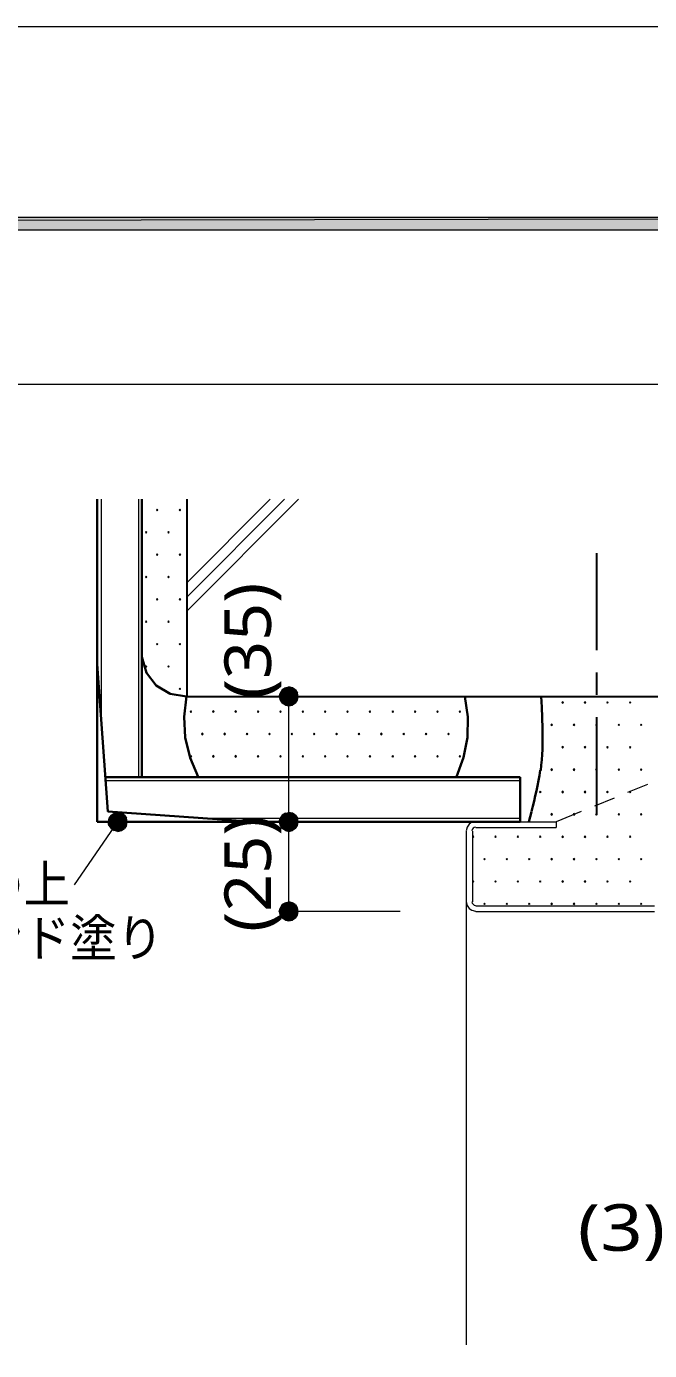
# Model space of a CAD drawing. Header units: millimetres. Extents: x 0 to 420, y 0 to 297.
# Drawn here: x 300.6 to 335.4, y 223.1 to 297 of the extents above; entities that cross this region are included whole.
import ezdxf
from ezdxf.enums import TextEntityAlignment as Align

# ---------------------------------------------------------------- set-up
doc = ezdxf.new("R2010")
doc.units = ezdxf.units.MM
doc.styles.add('kst32b', font='NotoSansJP-Variable.ttf')

msp = doc.modelspace()

# ---------------------------------------------------------------- hatches: boundary and pattern name
h = msp.add_hatch(color=7)
h.paths.add_polyline_path([(394.166, 285.623), (394.166, 286.321), (26.183, 285.623), (394.166, 285.623)])
h.paths.add_polyline_path([(394.166, 286.321), (26.183, 285.623), (26.183, 286.321), (394.166, 286.321)])
for points in [[(307.912, 270.023), (307.89, 270.002), (307.869, 269.981), (307.89, 269.96), (307.912, 269.938), (307.933, 269.96), (307.954, 269.981), (307.933, 270.002), (307.912, 270.023)], [(309.182, 270.023), (309.16, 270.002), (309.139, 269.981), (309.16, 269.96), (309.182, 269.938), (309.203, 269.96), (309.224, 269.981), (309.203, 270.002), (309.182, 270.023)], [(307.298, 268.774), (307.277, 268.753), (307.255, 268.732), (307.277, 268.711), (307.298, 268.69), (307.319, 268.711), (307.34, 268.732), (307.319, 268.753), (307.298, 268.774)], [(308.546, 268.774), (308.525, 268.753), (308.504, 268.732), (308.525, 268.711), (308.546, 268.69), (308.568, 268.711), (308.589, 268.732), (308.568, 268.753), (308.546, 268.774)], [(307.912, 267.525), (307.89, 267.504), (307.869, 267.483), (307.89, 267.462), (307.912, 267.441), (307.933, 267.462), (307.954, 267.483), (307.933, 267.504), (307.912, 267.525)], [(309.182, 267.525), (309.16, 267.504), (309.139, 267.483), (309.16, 267.462), (309.182, 267.441), (309.203, 267.462), (309.224, 267.483), (309.203, 267.504), (309.182, 267.525)], [(307.298, 266.277), (307.277, 266.255), (307.255, 266.234), (307.277, 266.213), (307.298, 266.192), (307.319, 266.213), (307.34, 266.234), (307.319, 266.255), (307.298, 266.277)], [(308.546, 266.277), (308.525, 266.255), (308.504, 266.234), (308.525, 266.213), (308.546, 266.192), (308.568, 266.213), (308.589, 266.234), (308.568, 266.255), (308.546, 266.277)], [(307.912, 265.028), (307.89, 265.007), (307.869, 264.985), (307.89, 264.964), (307.912, 264.943), (307.933, 264.964), (307.954, 264.985), (307.933, 265.007), (307.912, 265.028)], [(309.182, 265.028), (309.16, 265.007), (309.139, 264.985), (309.16, 264.964), (309.182, 264.943), (309.203, 264.964), (309.224, 264.985), (309.203, 265.007), (309.182, 265.028)], [(307.298, 263.779), (307.277, 263.758), (307.255, 263.737), (307.277, 263.715), (307.298, 263.694), (307.319, 263.715), (307.34, 263.737), (307.319, 263.758), (307.298, 263.779)], [(308.546, 263.779), (308.525, 263.758), (308.504, 263.737), (308.525, 263.715), (308.546, 263.694), (308.568, 263.715), (308.589, 263.737), (308.568, 263.758), (308.546, 263.779)], [(307.912, 262.53), (307.89, 262.509), (307.869, 262.488), (307.89, 262.467), (307.912, 262.446), (307.933, 262.467), (307.954, 262.488), (307.933, 262.509), (307.912, 262.53)], [(309.182, 262.53), (309.16, 262.509), (309.139, 262.488), (309.16, 262.467), (309.182, 262.446), (309.203, 262.467), (309.224, 262.488), (309.203, 262.509), (309.182, 262.53)], [(307.298, 261.281), (307.277, 261.26), (307.255, 261.239), (307.277, 261.218), (307.298, 261.197), (307.319, 261.218), (307.34, 261.239), (307.319, 261.26), (307.298, 261.281)], [(308.546, 261.281), (308.525, 261.26), (308.504, 261.239), (308.525, 261.218), (308.546, 261.197), (308.568, 261.218), (308.589, 261.239), (308.568, 261.26), (308.546, 261.281)], [(309.182, 260.032), (309.16, 260.011), (309.139, 259.99), (309.16, 259.969), (309.182, 259.948), (309.203, 259.969), (309.224, 259.99), (309.203, 260.011), (309.182, 260.032)], [(315.743, 259.355), (315.786, 259.567), (315.256, 259.567), (315.743, 259.355)], [(309.795, 258.762), (309.774, 258.741), (309.753, 258.72), (309.774, 258.699), (309.795, 258.678), (309.816, 258.699), (309.838, 258.72), (309.816, 258.741), (309.795, 258.762)], [(311.044, 258.762), (311.023, 258.741), (311.002, 258.72), (311.023, 258.699), (311.044, 258.678), (311.065, 258.699), (311.087, 258.72), (311.065, 258.741), (311.044, 258.762)], [(312.293, 258.762), (312.272, 258.741), (312.251, 258.72), (312.272, 258.699), (312.293, 258.678), (312.314, 258.699), (312.335, 258.72), (312.314, 258.741), (312.293, 258.762)], [(313.542, 258.762), (313.521, 258.741), (313.5, 258.72), (313.521, 258.699), (313.542, 258.678), (313.563, 258.699), (313.584, 258.72), (313.563, 258.741), (313.542, 258.762)], [(314.791, 258.762), (314.77, 258.741), (314.748, 258.72), (314.77, 258.699), (314.791, 258.678), (314.812, 258.699), (314.833, 258.72), (314.812, 258.741), (314.791, 258.762)], [(316.039, 258.762), (316.018, 258.741), (315.997, 258.72), (316.018, 258.699), (316.039, 258.678), (316.061, 258.699), (316.082, 258.72), (316.061, 258.741), (316.039, 258.762)], [(317.288, 258.762), (317.267, 258.741), (317.246, 258.72), (317.267, 258.699), (317.288, 258.678), (317.309, 258.699), (317.331, 258.72), (317.309, 258.741), (317.288, 258.762)], [(318.537, 258.762), (318.516, 258.741), (318.495, 258.72), (318.516, 258.699), (318.537, 258.678), (318.558, 258.699), (318.579, 258.72), (318.558, 258.741), (318.537, 258.762)], [(319.786, 258.762), (319.765, 258.741), (319.744, 258.72), (319.765, 258.699), (319.786, 258.678), (319.807, 258.699), (319.828, 258.72), (319.807, 258.741), (319.786, 258.762)], [(321.056, 258.762), (321.035, 258.741), (321.014, 258.72), (321.035, 258.699), (321.056, 258.678), (321.077, 258.699), (321.098, 258.72), (321.077, 258.741), (321.056, 258.762)], [(322.305, 258.762), (322.284, 258.741), (322.262, 258.72), (322.284, 258.699), (322.305, 258.678), (322.326, 258.699), (322.347, 258.72), (322.326, 258.741), (322.305, 258.762)], [(323.554, 258.762), (323.532, 258.741), (323.511, 258.72), (323.532, 258.699), (323.554, 258.678), (323.575, 258.699), (323.596, 258.72), (323.575, 258.741), (323.554, 258.762)], [(324.803, 258.762), (324.781, 258.741), (324.76, 258.72), (324.781, 258.699), (324.803, 258.678), (324.824, 258.699), (324.845, 258.72), (324.824, 258.741), (324.803, 258.762)], [(330.539, 259.271), (330.518, 259.249), (330.496, 259.228), (330.518, 259.207), (330.539, 259.186), (330.56, 259.207), (330.581, 259.228), (330.56, 259.249), (330.539, 259.271)], [(331.787, 259.271), (331.766, 259.249), (331.745, 259.228), (331.766, 259.207), (331.787, 259.186), (331.809, 259.207), (331.83, 259.228), (331.809, 259.249), (331.787, 259.271)], [(333.036, 259.271), (333.015, 259.249), (332.994, 259.228), (333.015, 259.207), (333.036, 259.186), (333.057, 259.207), (333.079, 259.228), (333.057, 259.249), (333.036, 259.271)], [(334.306, 259.271), (334.285, 259.249), (334.264, 259.228), (334.285, 259.207), (334.306, 259.186), (334.328, 259.207), (334.349, 259.228), (334.328, 259.249), (334.306, 259.271)], [(329.925, 258.022), (329.904, 258), (329.882, 257.979), (329.904, 257.958), (329.925, 257.937), (329.946, 257.958), (329.967, 257.979), (329.946, 258), (329.925, 258.022)], [(331.174, 258.022), (331.153, 258), (331.131, 257.979), (331.153, 257.958), (331.174, 257.937), (331.195, 257.958), (331.216, 257.979), (331.195, 258), (331.174, 258.022)], [(332.422, 258.022), (332.401, 258), (332.38, 257.979), (332.401, 257.958), (332.422, 257.937), (332.444, 257.958), (332.465, 257.979), (332.444, 258), (332.422, 258.022)], [(333.671, 258.022), (333.65, 258), (333.629, 257.979), (333.65, 257.958), (333.671, 257.937), (333.693, 257.958), (333.714, 257.979), (333.693, 258), (333.671, 258.022)], [(334.92, 258.022), (334.899, 258), (334.878, 257.979), (334.899, 257.958), (334.92, 257.937), (334.941, 257.958), (334.962, 257.979), (334.941, 258), (334.92, 258.022)], [(310.43, 257.514), (310.409, 257.492), (310.388, 257.471), (310.409, 257.45), (310.43, 257.429), (310.452, 257.45), (310.473, 257.471), (310.452, 257.492), (310.43, 257.514)], [(311.679, 257.514), (311.658, 257.492), (311.637, 257.471), (311.658, 257.45), (311.679, 257.429), (311.7, 257.45), (311.721, 257.471), (311.7, 257.492), (311.679, 257.514)], [(312.928, 257.514), (312.907, 257.492), (312.886, 257.471), (312.907, 257.45), (312.928, 257.429), (312.949, 257.45), (312.97, 257.471), (312.949, 257.492), (312.928, 257.514)], [(314.177, 257.514), (314.156, 257.492), (314.135, 257.471), (314.156, 257.45), (314.177, 257.429), (314.198, 257.45), (314.219, 257.471), (314.198, 257.492), (314.177, 257.514)], [(315.426, 257.514), (315.404, 257.492), (315.383, 257.471), (315.404, 257.45), (315.426, 257.429), (315.447, 257.45), (315.468, 257.471), (315.447, 257.492), (315.426, 257.514)], [(316.675, 257.514), (316.653, 257.492), (316.632, 257.471), (316.653, 257.45), (316.675, 257.429), (316.696, 257.45), (316.717, 257.471), (316.696, 257.492), (316.675, 257.514)], [(317.923, 257.514), (317.902, 257.492), (317.881, 257.471), (317.902, 257.45), (317.923, 257.429), (317.945, 257.45), (317.966, 257.471), (317.945, 257.492), (317.923, 257.514)], [(319.172, 257.514), (319.151, 257.492), (319.13, 257.471), (319.151, 257.45), (319.172, 257.429), (319.193, 257.45), (319.214, 257.471), (319.193, 257.492), (319.172, 257.514)], [(320.421, 257.514), (320.4, 257.492), (320.379, 257.471), (320.4, 257.45), (320.421, 257.429), (320.442, 257.45), (320.463, 257.471), (320.442, 257.492), (320.421, 257.514)], [(321.67, 257.514), (321.649, 257.492), (321.628, 257.471), (321.649, 257.45), (321.67, 257.429), (321.691, 257.45), (321.712, 257.471), (321.691, 257.492), (321.67, 257.514)], [(322.919, 257.514), (322.898, 257.492), (322.876, 257.471), (322.898, 257.45), (322.919, 257.429), (322.94, 257.45), (322.961, 257.471), (322.94, 257.492), (322.919, 257.514)], [(324.168, 257.514), (324.146, 257.492), (324.125, 257.471), (324.146, 257.45), (324.168, 257.429), (324.189, 257.45), (324.21, 257.471), (324.189, 257.492), (324.168, 257.514)], [(330.539, 256.773), (330.518, 256.752), (330.496, 256.73), (330.518, 256.709), (330.539, 256.688), (330.56, 256.709), (330.581, 256.73), (330.56, 256.752), (330.539, 256.773)], [(331.787, 256.773), (331.766, 256.752), (331.745, 256.73), (331.766, 256.709), (331.787, 256.688), (331.809, 256.709), (331.83, 256.73), (331.809, 256.752), (331.787, 256.773)], [(333.036, 256.773), (333.015, 256.752), (332.994, 256.73), (333.015, 256.709), (333.036, 256.688), (333.057, 256.709), (333.079, 256.73), (333.057, 256.752), (333.036, 256.773)], [(334.306, 256.773), (334.285, 256.752), (334.264, 256.73), (334.285, 256.709), (334.306, 256.688), (334.328, 256.709), (334.349, 256.73), (334.328, 256.752), (334.306, 256.773)], [(309.795, 256.265), (309.774, 256.244), (309.753, 256.222), (309.774, 256.201), (309.795, 256.18), (309.816, 256.201), (309.838, 256.222), (309.816, 256.244), (309.795, 256.265)], [(311.044, 256.265), (311.023, 256.244), (311.002, 256.222), (311.023, 256.201), (311.044, 256.18), (311.065, 256.201), (311.087, 256.222), (311.065, 256.244), (311.044, 256.265)], [(312.293, 256.265), (312.272, 256.244), (312.251, 256.222), (312.272, 256.201), (312.293, 256.18), (312.314, 256.201), (312.335, 256.222), (312.314, 256.244), (312.293, 256.265)], [(313.542, 256.265), (313.521, 256.244), (313.5, 256.222), (313.521, 256.201), (313.542, 256.18), (313.563, 256.201), (313.584, 256.222), (313.563, 256.244), (313.542, 256.265)], [(314.791, 256.265), (314.77, 256.244), (314.748, 256.222), (314.77, 256.201), (314.791, 256.18), (314.812, 256.201), (314.833, 256.222), (314.812, 256.244), (314.791, 256.265)], [(316.039, 256.265), (316.018, 256.244), (315.997, 256.222), (316.018, 256.201), (316.039, 256.18), (316.061, 256.201), (316.082, 256.222), (316.061, 256.244), (316.039, 256.265)], [(317.288, 256.265), (317.267, 256.244), (317.246, 256.222), (317.267, 256.201), (317.288, 256.18), (317.309, 256.201), (317.331, 256.222), (317.309, 256.244), (317.288, 256.265)], [(318.537, 256.265), (318.516, 256.244), (318.495, 256.222), (318.516, 256.201), (318.537, 256.18), (318.558, 256.201), (318.579, 256.222), (318.558, 256.244), (318.537, 256.265)], [(319.786, 256.265), (319.765, 256.244), (319.744, 256.222), (319.765, 256.201), (319.786, 256.18), (319.807, 256.201), (319.828, 256.222), (319.807, 256.244), (319.786, 256.265)], [(321.056, 256.265), (321.035, 256.244), (321.014, 256.222), (321.035, 256.201), (321.056, 256.18), (321.077, 256.201), (321.098, 256.222), (321.077, 256.244), (321.056, 256.265)], [(322.305, 256.265), (322.284, 256.244), (322.262, 256.222), (322.284, 256.201), (322.305, 256.18), (322.326, 256.201), (322.347, 256.222), (322.326, 256.244), (322.305, 256.265)], [(323.554, 256.265), (323.532, 256.244), (323.511, 256.222), (323.532, 256.201), (323.554, 256.18), (323.575, 256.201), (323.596, 256.222), (323.575, 256.244), (323.554, 256.265)], [(324.803, 256.265), (324.781, 256.244), (324.76, 256.222), (324.781, 256.201), (324.803, 256.18), (324.824, 256.201), (324.845, 256.222), (324.824, 256.244), (324.803, 256.265)], [(329.925, 255.524), (329.904, 255.503), (329.882, 255.482), (329.904, 255.46), (329.925, 255.439), (329.946, 255.46), (329.967, 255.482), (329.946, 255.503), (329.925, 255.524)], [(331.174, 255.524), (331.153, 255.503), (331.131, 255.482), (331.153, 255.46), (331.174, 255.439), (331.195, 255.46), (331.216, 255.482), (331.195, 255.503), (331.174, 255.524)], [(332.422, 255.524), (332.401, 255.503), (332.38, 255.482), (332.401, 255.46), (332.422, 255.439), (332.444, 255.46), (332.465, 255.482), (332.444, 255.503), (332.422, 255.524)], [(333.671, 255.524), (333.65, 255.503), (333.629, 255.482), (333.65, 255.46), (333.671, 255.439), (333.693, 255.46), (333.714, 255.482), (333.693, 255.503), (333.671, 255.524)], [(334.92, 255.524), (334.899, 255.503), (334.878, 255.482), (334.899, 255.46), (334.92, 255.439), (334.941, 255.46), (334.962, 255.482), (334.941, 255.503), (334.92, 255.524)], [(329.29, 254.275), (329.269, 254.254), (329.248, 254.233), (329.269, 254.212), (329.29, 254.19), (329.311, 254.212), (329.332, 254.233), (329.311, 254.254), (329.29, 254.275)], [(330.539, 254.275), (330.518, 254.254), (330.496, 254.233), (330.518, 254.212), (330.539, 254.19), (330.56, 254.212), (330.581, 254.233), (330.56, 254.254), (330.539, 254.275)], [(331.787, 254.275), (331.766, 254.254), (331.745, 254.233), (331.766, 254.212), (331.787, 254.19), (331.809, 254.212), (331.83, 254.233), (331.809, 254.254), (331.787, 254.275)], [(333.036, 254.275), (333.015, 254.254), (332.994, 254.233), (333.015, 254.212), (333.036, 254.19), (333.057, 254.212), (333.079, 254.233), (333.057, 254.254), (333.036, 254.275)], [(334.306, 254.275), (334.285, 254.254), (334.264, 254.233), (334.285, 254.212), (334.306, 254.19), (334.328, 254.212), (334.349, 254.233), (334.328, 254.254), (334.306, 254.275)], [(305.922, 253.047), (305.71, 253.09), (305.71, 252.561), (305.922, 253.047)], [(329.925, 253.026), (329.904, 253.005), (329.882, 252.984), (329.904, 252.963), (329.925, 252.942), (329.946, 252.963), (329.967, 252.984), (329.946, 253.005), (329.925, 253.026)], [(331.174, 253.026), (331.153, 253.005), (331.131, 252.984), (331.153, 252.963), (331.174, 252.942), (331.195, 252.963), (331.216, 252.984), (331.195, 253.005), (331.174, 253.026)], [(332.422, 253.026), (332.401, 253.005), (332.38, 252.984), (332.401, 252.963), (332.422, 252.942), (332.444, 252.963), (332.465, 252.984), (332.444, 253.005), (332.422, 253.026)], [(333.671, 253.026), (333.65, 253.005), (333.629, 252.984), (333.65, 252.963), (333.671, 252.942), (333.693, 252.963), (333.714, 252.984), (333.693, 253.005), (333.671, 253.026)], [(334.92, 253.026), (334.899, 253.005), (334.878, 252.984), (334.899, 252.963), (334.92, 252.942), (334.941, 252.963), (334.962, 252.984), (334.941, 253.005), (334.92, 253.026)], [(315.743, 252.37), (315.786, 252.561), (315.256, 252.561), (315.743, 252.37)], [(325.543, 251.778), (325.522, 251.756), (325.501, 251.735), (325.522, 251.714), (325.543, 251.693), (325.564, 251.714), (325.586, 251.735), (325.564, 251.756), (325.543, 251.778)], [(326.792, 251.778), (326.771, 251.756), (326.75, 251.735), (326.771, 251.714), (326.792, 251.693), (326.813, 251.714), (326.834, 251.735), (326.813, 251.756), (326.792, 251.778)], [(328.041, 251.778), (328.02, 251.756), (327.999, 251.735), (328.02, 251.714), (328.041, 251.693), (328.062, 251.714), (328.083, 251.735), (328.062, 251.756), (328.041, 251.778)], [(329.29, 251.778), (329.269, 251.756), (329.248, 251.735), (329.269, 251.714), (329.29, 251.693), (329.311, 251.714), (329.332, 251.735), (329.311, 251.756), (329.29, 251.778)], [(330.539, 251.778), (330.518, 251.756), (330.496, 251.735), (330.518, 251.714), (330.539, 251.693), (330.56, 251.714), (330.581, 251.735), (330.56, 251.756), (330.539, 251.778)], [(331.787, 251.778), (331.766, 251.756), (331.745, 251.735), (331.766, 251.714), (331.787, 251.693), (331.809, 251.714), (331.83, 251.735), (331.809, 251.756), (331.787, 251.778)], [(333.036, 251.778), (333.015, 251.756), (332.994, 251.735), (333.015, 251.714), (333.036, 251.693), (333.057, 251.714), (333.079, 251.735), (333.057, 251.756), (333.036, 251.778)], [(334.306, 251.778), (334.285, 251.756), (334.264, 251.735), (334.285, 251.714), (334.306, 251.693), (334.328, 251.714), (334.349, 251.735), (334.328, 251.756), (334.306, 251.778)], [(326.178, 250.529), (326.157, 250.507), (326.136, 250.486), (326.157, 250.465), (326.178, 250.444), (326.2, 250.465), (326.221, 250.486), (326.2, 250.507), (326.178, 250.529)], [(327.427, 250.529), (327.406, 250.507), (327.385, 250.486), (327.406, 250.465), (327.427, 250.444), (327.448, 250.465), (327.47, 250.486), (327.448, 250.507), (327.427, 250.529)], [(328.676, 250.529), (328.655, 250.507), (328.634, 250.486), (328.655, 250.465), (328.676, 250.444), (328.697, 250.465), (328.718, 250.486), (328.697, 250.507), (328.676, 250.529)], [(329.925, 250.529), (329.904, 250.507), (329.882, 250.486), (329.904, 250.465), (329.925, 250.444), (329.946, 250.465), (329.967, 250.486), (329.946, 250.507), (329.925, 250.529)], [(331.174, 250.529), (331.153, 250.507), (331.131, 250.486), (331.153, 250.465), (331.174, 250.444), (331.195, 250.465), (331.216, 250.486), (331.195, 250.507), (331.174, 250.529)], [(332.422, 250.529), (332.401, 250.507), (332.38, 250.486), (332.401, 250.465), (332.422, 250.444), (332.444, 250.465), (332.465, 250.486), (332.444, 250.507), (332.422, 250.529)], [(333.671, 250.529), (333.65, 250.507), (333.629, 250.486), (333.65, 250.465), (333.671, 250.444), (333.693, 250.465), (333.714, 250.486), (333.693, 250.507), (333.671, 250.529)], [(334.92, 250.529), (334.899, 250.507), (334.878, 250.486), (334.899, 250.465), (334.92, 250.444), (334.941, 250.465), (334.962, 250.486), (334.941, 250.507), (334.92, 250.529)], [(325.543, 249.28), (325.522, 249.259), (325.501, 249.237), (325.522, 249.216), (325.543, 249.195), (325.564, 249.216), (325.586, 249.237), (325.564, 249.259), (325.543, 249.28)], [(326.792, 249.28), (326.771, 249.259), (326.75, 249.237), (326.771, 249.216), (326.792, 249.195), (326.813, 249.216), (326.834, 249.237), (326.813, 249.259), (326.792, 249.28)], [(328.041, 249.28), (328.02, 249.259), (327.999, 249.237), (328.02, 249.216), (328.041, 249.195), (328.062, 249.216), (328.083, 249.237), (328.062, 249.259), (328.041, 249.28)], [(329.29, 249.28), (329.269, 249.259), (329.248, 249.237), (329.269, 249.216), (329.29, 249.195), (329.311, 249.216), (329.332, 249.237), (329.311, 249.259), (329.29, 249.28)], [(330.539, 249.28), (330.518, 249.259), (330.496, 249.237), (330.518, 249.216), (330.539, 249.195), (330.56, 249.216), (330.581, 249.237), (330.56, 249.259), (330.539, 249.28)], [(331.787, 249.28), (331.766, 249.259), (331.745, 249.237), (331.766, 249.216), (331.787, 249.195), (331.809, 249.216), (331.83, 249.237), (331.809, 249.259), (331.787, 249.28)], [(333.036, 249.28), (333.015, 249.259), (332.994, 249.237), (333.015, 249.216), (333.036, 249.195), (333.057, 249.216), (333.079, 249.237), (333.057, 249.259), (333.036, 249.28)], [(334.306, 249.28), (334.285, 249.259), (334.264, 249.237), (334.285, 249.216), (334.306, 249.195), (334.328, 249.216), (334.349, 249.237), (334.328, 249.259), (334.306, 249.28)], [(326.178, 248.031), (326.157, 248.01), (326.136, 247.989), (326.157, 247.967), (326.178, 247.946), (326.2, 247.967), (326.221, 247.989), (326.2, 248.01), (326.178, 248.031)], [(327.427, 248.031), (327.406, 248.01), (327.385, 247.989), (327.406, 247.967), (327.427, 247.946), (327.448, 247.967), (327.47, 247.989), (327.448, 248.01), (327.427, 248.031)], [(328.676, 248.031), (328.655, 248.01), (328.634, 247.989), (328.655, 247.967), (328.676, 247.946), (328.697, 247.967), (328.718, 247.989), (328.697, 248.01), (328.676, 248.031)], [(329.925, 248.031), (329.904, 248.01), (329.882, 247.989), (329.904, 247.967), (329.925, 247.946), (329.946, 247.967), (329.967, 247.989), (329.946, 248.01), (329.925, 248.031)], [(331.174, 248.031), (331.153, 248.01), (331.131, 247.989), (331.153, 247.967), (331.174, 247.946), (331.195, 247.967), (331.216, 247.989), (331.195, 248.01), (331.174, 248.031)], [(332.422, 248.031), (332.401, 248.01), (332.38, 247.989), (332.401, 247.967), (332.422, 247.946), (332.444, 247.967), (332.465, 247.989), (332.444, 248.01), (332.422, 248.031)], [(333.671, 248.031), (333.65, 248.01), (333.629, 247.989), (333.65, 247.967), (333.671, 247.946), (333.693, 247.967), (333.714, 247.989), (333.693, 248.01), (333.671, 248.031)], [(334.92, 248.031), (334.899, 248.01), (334.878, 247.989), (334.899, 247.967), (334.92, 247.946), (334.941, 247.967), (334.962, 247.989), (334.941, 248.01), (334.92, 248.031)], [(315.743, 247.354), (315.786, 247.565), (315.256, 247.565), (315.743, 247.354)]]:
    msp.add_hatch(color=7).paths.add_polyline_path(points)
h = msp.add_hatch(color=7)
h.paths.add_polyline_path([(314.896, 259.927), (314.77, 259.757), (315.256, 259.567), (314.896, 259.927)])
h.paths.add_polyline_path([(314.77, 259.757), (315.256, 259.567), (314.727, 259.567), (314.77, 259.757)])
h.paths.add_polyline_path([(315.256, 259.567), (314.727, 259.567), (314.77, 259.355), (315.256, 259.567)])
h = msp.add_hatch(color=7)
h.paths.add_polyline_path([(314.77, 259.355), (314.896, 259.186), (315.256, 259.567), (314.77, 259.355)])
h.paths.add_polyline_path([(314.896, 259.186), (315.256, 259.567), (315.066, 259.08), (314.896, 259.186)])
h.paths.add_polyline_path([(315.256, 259.567), (315.066, 259.08), (315.256, 259.038), (315.256, 259.567)])
h = msp.add_hatch(color=7)
h.paths.add_polyline_path([(315.468, 260.054), (315.256, 260.096), (315.256, 259.567), (315.468, 260.054)])
h.paths.add_polyline_path([(315.256, 260.096), (315.256, 259.567), (315.066, 260.054), (315.256, 260.096)])
h.paths.add_polyline_path([(315.256, 259.567), (315.066, 260.054), (314.896, 259.927), (315.256, 259.567)])
h = msp.add_hatch(color=7)
h.paths.add_polyline_path([(315.786, 259.567), (315.743, 259.757), (315.256, 259.567), (315.786, 259.567)])
h.paths.add_polyline_path([(315.743, 259.757), (315.256, 259.567), (315.637, 259.927), (315.743, 259.757)])
h.paths.add_polyline_path([(315.256, 259.567), (315.637, 259.927), (315.468, 260.054), (315.256, 259.567)])
h = msp.add_hatch(color=7)
h.paths.add_polyline_path([(315.256, 259.038), (315.468, 259.08), (315.256, 259.567), (315.256, 259.038)])
h.paths.add_polyline_path([(315.468, 259.08), (315.256, 259.567), (315.637, 259.186), (315.468, 259.08)])
h.paths.add_polyline_path([(315.256, 259.567), (315.637, 259.186), (315.743, 259.355), (315.256, 259.567)])
h = msp.add_hatch(color=7)
h.paths.add_polyline_path([(305.71, 253.09), (305.52, 253.047), (305.71, 252.561), (305.71, 253.09)])
h.paths.add_polyline_path([(305.52, 253.047), (305.71, 252.561), (305.35, 252.942), (305.52, 253.047)])
h.paths.add_polyline_path([(305.71, 252.561), (305.35, 252.942), (305.223, 252.772), (305.71, 252.561)])
h = msp.add_hatch(color=7)
h.paths.add_polyline_path([(306.239, 252.561), (306.197, 252.772), (305.71, 252.561), (306.239, 252.561)])
h.paths.add_polyline_path([(306.197, 252.772), (305.71, 252.561), (306.091, 252.942), (306.197, 252.772)])
h.paths.add_polyline_path([(305.71, 252.561), (306.091, 252.942), (305.922, 253.047), (305.71, 252.561)])
h = msp.add_hatch(color=7)
h.paths.add_polyline_path([(314.896, 252.942), (314.77, 252.772), (315.256, 252.561), (314.896, 252.942)])
h.paths.add_polyline_path([(314.77, 252.772), (315.256, 252.561), (314.727, 252.561), (314.77, 252.772)])
h.paths.add_polyline_path([(315.256, 252.561), (314.727, 252.561), (314.77, 252.37), (315.256, 252.561)])
h = msp.add_hatch(color=7)
h.paths.add_polyline_path([(315.468, 253.047), (315.256, 253.09), (315.256, 252.561), (315.468, 253.047)])
h.paths.add_polyline_path([(315.256, 253.09), (315.256, 252.561), (315.066, 253.047), (315.256, 253.09)])
h.paths.add_polyline_path([(315.256, 252.561), (315.066, 253.047), (314.896, 252.942), (315.256, 252.561)])
h = msp.add_hatch(color=7)
h.paths.add_polyline_path([(315.786, 252.561), (315.743, 252.772), (315.256, 252.561), (315.786, 252.561)])
h.paths.add_polyline_path([(315.743, 252.772), (315.256, 252.561), (315.637, 252.942), (315.743, 252.772)])
h.paths.add_polyline_path([(315.256, 252.561), (315.637, 252.942), (315.468, 253.047), (315.256, 252.561)])
h = msp.add_hatch(color=7)
h.paths.add_polyline_path([(305.223, 252.772), (305.181, 252.561), (305.71, 252.561), (305.223, 252.772)])
h.paths.add_polyline_path([(305.181, 252.561), (305.71, 252.561), (305.223, 252.37), (305.181, 252.561)])
h.paths.add_polyline_path([(305.71, 252.561), (305.223, 252.37), (305.35, 252.201), (305.71, 252.561)])
h = msp.add_hatch(color=7)
h.paths.add_polyline_path([(305.35, 252.201), (305.52, 252.074), (305.71, 252.561), (305.35, 252.201)])
h.paths.add_polyline_path([(305.52, 252.074), (305.71, 252.561), (305.71, 252.031), (305.52, 252.074)])
h.paths.add_polyline_path([(305.71, 252.561), (305.71, 252.031), (305.922, 252.074), (305.71, 252.561)])
h = msp.add_hatch(color=7)
h.paths.add_polyline_path([(305.922, 252.074), (306.091, 252.201), (305.71, 252.561), (305.922, 252.074)])
h.paths.add_polyline_path([(306.091, 252.201), (305.71, 252.561), (306.197, 252.37), (306.091, 252.201)])
h.paths.add_polyline_path([(305.71, 252.561), (306.197, 252.37), (306.239, 252.561), (305.71, 252.561)])
h = msp.add_hatch(color=7)
h.paths.add_polyline_path([(314.77, 252.37), (314.896, 252.201), (315.256, 252.561), (314.77, 252.37)])
h.paths.add_polyline_path([(314.896, 252.201), (315.256, 252.561), (315.066, 252.074), (314.896, 252.201)])
h.paths.add_polyline_path([(315.256, 252.561), (315.066, 252.074), (315.256, 252.031), (315.256, 252.561)])
h = msp.add_hatch(color=7)
h.paths.add_polyline_path([(315.256, 252.031), (315.468, 252.074), (315.256, 252.561), (315.256, 252.031)])
h.paths.add_polyline_path([(315.468, 252.074), (315.256, 252.561), (315.637, 252.201), (315.468, 252.074)])
h.paths.add_polyline_path([(315.256, 252.561), (315.637, 252.201), (315.743, 252.37), (315.256, 252.561)])
h = msp.add_hatch(color=7)
h.paths.add_polyline_path([(314.896, 247.946), (314.77, 247.756), (315.256, 247.565), (314.896, 247.946)])
h.paths.add_polyline_path([(314.77, 247.756), (315.256, 247.565), (314.727, 247.565), (314.77, 247.756)])
h.paths.add_polyline_path([(315.256, 247.565), (314.727, 247.565), (314.77, 247.354), (315.256, 247.565)])
h = msp.add_hatch(color=7)
h.paths.add_polyline_path([(315.468, 248.052), (315.256, 248.095), (315.256, 247.565), (315.468, 248.052)])
h.paths.add_polyline_path([(315.256, 248.095), (315.256, 247.565), (315.066, 248.052), (315.256, 248.095)])
h.paths.add_polyline_path([(315.256, 247.565), (315.066, 248.052), (314.896, 247.946), (315.256, 247.565)])
h = msp.add_hatch(color=7)
h.paths.add_polyline_path([(315.786, 247.565), (315.743, 247.756), (315.256, 247.565), (315.786, 247.565)])
h.paths.add_polyline_path([(315.743, 247.756), (315.256, 247.565), (315.637, 247.946), (315.743, 247.756)])
h.paths.add_polyline_path([(315.256, 247.565), (315.637, 247.946), (315.468, 248.052), (315.256, 247.565)])
h = msp.add_hatch(color=7)
h.paths.add_polyline_path([(314.77, 247.354), (314.896, 247.184), (315.256, 247.565), (314.77, 247.354)])
h.paths.add_polyline_path([(314.896, 247.184), (315.256, 247.565), (315.066, 247.079), (314.896, 247.184)])
h.paths.add_polyline_path([(315.256, 247.565), (315.066, 247.079), (315.256, 247.036), (315.256, 247.565)])
h = msp.add_hatch(color=7)
h.paths.add_polyline_path([(315.256, 247.036), (315.468, 247.079), (315.256, 247.565), (315.256, 247.036)])
h.paths.add_polyline_path([(315.468, 247.079), (315.256, 247.565), (315.637, 247.184), (315.468, 247.079)])
h.paths.add_polyline_path([(315.256, 247.565), (315.637, 247.184), (315.743, 247.354), (315.256, 247.565)])

# ---------------------------------------------------------------- linework, layer by layer
at = {"lineweight": 13}
msp.add_lwpolyline([(0.191, 0), (0.191, 296.968), (420.158, 296.968), (420.158, 0)], close=True, dxfattribs=at)
at = {"lineweight": 0}
for points in [[(394.166, 285.623), (394.166, 286.321), (26.183, 285.623)], [(394.166, 286.321), (26.183, 285.623), (26.183, 286.321)], [(307.912, 270.023), (307.89, 270.002), (307.869, 269.981), (307.89, 269.96), (307.912, 269.938), (307.933, 269.96), (307.954, 269.981), (307.933, 270.002)], [(309.182, 270.023), (309.16, 270.002), (309.139, 269.981), (309.16, 269.96), (309.182, 269.938), (309.203, 269.96), (309.224, 269.981), (309.203, 270.002)], [(307.298, 268.774), (307.277, 268.753), (307.255, 268.732), (307.277, 268.711), (307.298, 268.69), (307.319, 268.711), (307.34, 268.732), (307.319, 268.753)], [(308.546, 268.774), (308.525, 268.753), (308.504, 268.732), (308.525, 268.711), (308.546, 268.69), (308.568, 268.711), (308.589, 268.732), (308.568, 268.753)], [(307.912, 267.525), (307.89, 267.504), (307.869, 267.483), (307.89, 267.462), (307.912, 267.441), (307.933, 267.462), (307.954, 267.483), (307.933, 267.504)], [(309.182, 267.525), (309.16, 267.504), (309.139, 267.483), (309.16, 267.462), (309.182, 267.441), (309.203, 267.462), (309.224, 267.483), (309.203, 267.504)], [(307.298, 266.277), (307.277, 266.255), (307.255, 266.234), (307.277, 266.213), (307.298, 266.192), (307.319, 266.213), (307.34, 266.234), (307.319, 266.255)], [(308.546, 266.277), (308.525, 266.255), (308.504, 266.234), (308.525, 266.213), (308.546, 266.192), (308.568, 266.213), (308.589, 266.234), (308.568, 266.255)], [(307.912, 265.028), (307.89, 265.007), (307.869, 264.985), (307.89, 264.964), (307.912, 264.943), (307.933, 264.964), (307.954, 264.985), (307.933, 265.007)], [(309.182, 265.028), (309.16, 265.007), (309.139, 264.985), (309.16, 264.964), (309.182, 264.943), (309.203, 264.964), (309.224, 264.985), (309.203, 265.007)], [(307.298, 263.779), (307.277, 263.758), (307.255, 263.737), (307.277, 263.715), (307.298, 263.694), (307.319, 263.715), (307.34, 263.737), (307.319, 263.758)], [(308.546, 263.779), (308.525, 263.758), (308.504, 263.737), (308.525, 263.715), (308.546, 263.694), (308.568, 263.715), (308.589, 263.737), (308.568, 263.758)], [(307.912, 262.53), (307.89, 262.509), (307.869, 262.488), (307.89, 262.467), (307.912, 262.446), (307.933, 262.467), (307.954, 262.488), (307.933, 262.509)], [(309.182, 262.53), (309.16, 262.509), (309.139, 262.488), (309.16, 262.467), (309.182, 262.446), (309.203, 262.467), (309.224, 262.488), (309.203, 262.509)], [(307.298, 261.281), (307.277, 261.26), (307.255, 261.239), (307.277, 261.218), (307.298, 261.197), (307.319, 261.218), (307.34, 261.239), (307.319, 261.26)], [(308.546, 261.281), (308.525, 261.26), (308.504, 261.239), (308.525, 261.218), (308.546, 261.197), (308.568, 261.218), (308.589, 261.239), (308.568, 261.26)], [(309.182, 260.032), (309.16, 260.011), (309.139, 259.99), (309.16, 259.969), (309.182, 259.948), (309.203, 259.969), (309.224, 259.99), (309.203, 260.011)], [(314.77, 259.757), (315.256, 259.567), (314.727, 259.567)], [(315.256, 259.567), (314.727, 259.567), (314.77, 259.355)], [(314.896, 259.927), (314.77, 259.757), (315.256, 259.567)], [(314.77, 259.355), (314.896, 259.186), (315.256, 259.567)], [(315.256, 259.567), (315.066, 260.054), (314.896, 259.927)], [(314.896, 259.186), (315.256, 259.567), (315.066, 259.08)], [(315.256, 260.096), (315.256, 259.567), (315.066, 260.054)], [(315.256, 259.567), (315.066, 259.08), (315.256, 259.038)], [(315.468, 260.054), (315.256, 260.096), (315.256, 259.567)], [(315.256, 259.567), (315.637, 259.927), (315.468, 260.054)], [(315.743, 259.757), (315.256, 259.567), (315.637, 259.927)], [(315.786, 259.567), (315.743, 259.757), (315.256, 259.567)], [(315.256, 259.038), (315.468, 259.08), (315.256, 259.567)], [(315.468, 259.08), (315.256, 259.567), (315.637, 259.186)], [(315.256, 259.567), (315.637, 259.186), (315.743, 259.355)], [(315.743, 259.355), (315.786, 259.567), (315.256, 259.567)], [(309.795, 258.762), (309.774, 258.741), (309.753, 258.72), (309.774, 258.699), (309.795, 258.678), (309.816, 258.699), (309.838, 258.72), (309.816, 258.741)], [(311.044, 258.762), (311.023, 258.741), (311.002, 258.72), (311.023, 258.699), (311.044, 258.678), (311.065, 258.699), (311.087, 258.72), (311.065, 258.741)], [(312.293, 258.762), (312.272, 258.741), (312.251, 258.72), (312.272, 258.699), (312.293, 258.678), (312.314, 258.699), (312.335, 258.72), (312.314, 258.741)], [(313.542, 258.762), (313.521, 258.741), (313.5, 258.72), (313.521, 258.699), (313.542, 258.678), (313.563, 258.699), (313.584, 258.72), (313.563, 258.741)], [(314.791, 258.762), (314.77, 258.741), (314.748, 258.72), (314.77, 258.699), (314.791, 258.678), (314.812, 258.699), (314.833, 258.72), (314.812, 258.741)], [(316.039, 258.762), (316.018, 258.741), (315.997, 258.72), (316.018, 258.699), (316.039, 258.678), (316.061, 258.699), (316.082, 258.72), (316.061, 258.741)], [(317.288, 258.762), (317.267, 258.741), (317.246, 258.72), (317.267, 258.699), (317.288, 258.678), (317.309, 258.699), (317.331, 258.72), (317.309, 258.741)], [(318.537, 258.762), (318.516, 258.741), (318.495, 258.72), (318.516, 258.699), (318.537, 258.678), (318.558, 258.699), (318.579, 258.72), (318.558, 258.741)], [(319.786, 258.762), (319.765, 258.741), (319.744, 258.72), (319.765, 258.699), (319.786, 258.678), (319.807, 258.699), (319.828, 258.72), (319.807, 258.741)], [(321.056, 258.762), (321.035, 258.741), (321.014, 258.72), (321.035, 258.699), (321.056, 258.678), (321.077, 258.699), (321.098, 258.72), (321.077, 258.741)], [(322.305, 258.762), (322.284, 258.741), (322.262, 258.72), (322.284, 258.699), (322.305, 258.678), (322.326, 258.699), (322.347, 258.72), (322.326, 258.741)], [(323.554, 258.762), (323.532, 258.741), (323.511, 258.72), (323.532, 258.699), (323.554, 258.678), (323.575, 258.699), (323.596, 258.72), (323.575, 258.741)], [(324.803, 258.762), (324.781, 258.741), (324.76, 258.72), (324.781, 258.699), (324.803, 258.678), (324.824, 258.699), (324.845, 258.72), (324.824, 258.741)], [(330.539, 259.271), (330.518, 259.249), (330.496, 259.228), (330.518, 259.207), (330.539, 259.186), (330.56, 259.207), (330.581, 259.228), (330.56, 259.249)], [(331.787, 259.271), (331.766, 259.249), (331.745, 259.228), (331.766, 259.207), (331.787, 259.186), (331.809, 259.207), (331.83, 259.228), (331.809, 259.249)], [(333.036, 259.271), (333.015, 259.249), (332.994, 259.228), (333.015, 259.207), (333.036, 259.186), (333.057, 259.207), (333.079, 259.228), (333.057, 259.249)], [(334.306, 259.271), (334.285, 259.249), (334.264, 259.228), (334.285, 259.207), (334.306, 259.186), (334.328, 259.207), (334.349, 259.228), (334.328, 259.249)], [(329.925, 258.022), (329.904, 258), (329.882, 257.979), (329.904, 257.958), (329.925, 257.937), (329.946, 257.958), (329.967, 257.979), (329.946, 258)], [(331.174, 258.022), (331.153, 258), (331.131, 257.979), (331.153, 257.958), (331.174, 257.937), (331.195, 257.958), (331.216, 257.979), (331.195, 258)], [(332.422, 258.022), (332.401, 258), (332.38, 257.979), (332.401, 257.958), (332.422, 257.937), (332.444, 257.958), (332.465, 257.979), (332.444, 258)], [(333.671, 258.022), (333.65, 258), (333.629, 257.979), (333.65, 257.958), (333.671, 257.937), (333.693, 257.958), (333.714, 257.979), (333.693, 258)], [(334.92, 258.022), (334.899, 258), (334.878, 257.979), (334.899, 257.958), (334.92, 257.937), (334.941, 257.958), (334.962, 257.979), (334.941, 258)], [(310.43, 257.514), (310.409, 257.492), (310.388, 257.471), (310.409, 257.45), (310.43, 257.429), (310.452, 257.45), (310.473, 257.471), (310.452, 257.492)], [(311.679, 257.514), (311.658, 257.492), (311.637, 257.471), (311.658, 257.45), (311.679, 257.429), (311.7, 257.45), (311.721, 257.471), (311.7, 257.492)], [(312.928, 257.514), (312.907, 257.492), (312.886, 257.471), (312.907, 257.45), (312.928, 257.429), (312.949, 257.45), (312.97, 257.471), (312.949, 257.492)], [(314.177, 257.514), (314.156, 257.492), (314.135, 257.471), (314.156, 257.45), (314.177, 257.429), (314.198, 257.45), (314.219, 257.471), (314.198, 257.492)], [(315.426, 257.514), (315.404, 257.492), (315.383, 257.471), (315.404, 257.45), (315.426, 257.429), (315.447, 257.45), (315.468, 257.471), (315.447, 257.492)], [(316.675, 257.514), (316.653, 257.492), (316.632, 257.471), (316.653, 257.45), (316.675, 257.429), (316.696, 257.45), (316.717, 257.471), (316.696, 257.492)], [(317.923, 257.514), (317.902, 257.492), (317.881, 257.471), (317.902, 257.45), (317.923, 257.429), (317.945, 257.45), (317.966, 257.471), (317.945, 257.492)], [(319.172, 257.514), (319.151, 257.492), (319.13, 257.471), (319.151, 257.45), (319.172, 257.429), (319.193, 257.45), (319.214, 257.471), (319.193, 257.492)], [(320.421, 257.514), (320.4, 257.492), (320.379, 257.471), (320.4, 257.45), (320.421, 257.429), (320.442, 257.45), (320.463, 257.471), (320.442, 257.492)], [(321.67, 257.514), (321.649, 257.492), (321.628, 257.471), (321.649, 257.45), (321.67, 257.429), (321.691, 257.45), (321.712, 257.471), (321.691, 257.492)], [(322.919, 257.514), (322.898, 257.492), (322.876, 257.471), (322.898, 257.45), (322.919, 257.429), (322.94, 257.45), (322.961, 257.471), (322.94, 257.492)], [(324.168, 257.514), (324.146, 257.492), (324.125, 257.471), (324.146, 257.45), (324.168, 257.429), (324.189, 257.45), (324.21, 257.471), (324.189, 257.492)], [(330.539, 256.773), (330.518, 256.752), (330.496, 256.73), (330.518, 256.709), (330.539, 256.688), (330.56, 256.709), (330.581, 256.73), (330.56, 256.752)], [(331.787, 256.773), (331.766, 256.752), (331.745, 256.73), (331.766, 256.709), (331.787, 256.688), (331.809, 256.709), (331.83, 256.73), (331.809, 256.752)], [(333.036, 256.773), (333.015, 256.752), (332.994, 256.73), (333.015, 256.709), (333.036, 256.688), (333.057, 256.709), (333.079, 256.73), (333.057, 256.752)], [(334.306, 256.773), (334.285, 256.752), (334.264, 256.73), (334.285, 256.709), (334.306, 256.688), (334.328, 256.709), (334.349, 256.73), (334.328, 256.752)], [(309.795, 256.265), (309.774, 256.244), (309.753, 256.222), (309.774, 256.201), (309.795, 256.18), (309.816, 256.201), (309.838, 256.222), (309.816, 256.244)], [(311.044, 256.265), (311.023, 256.244), (311.002, 256.222), (311.023, 256.201), (311.044, 256.18), (311.065, 256.201), (311.087, 256.222), (311.065, 256.244)], [(312.293, 256.265), (312.272, 256.244), (312.251, 256.222), (312.272, 256.201), (312.293, 256.18), (312.314, 256.201), (312.335, 256.222), (312.314, 256.244)], [(313.542, 256.265), (313.521, 256.244), (313.5, 256.222), (313.521, 256.201), (313.542, 256.18), (313.563, 256.201), (313.584, 256.222), (313.563, 256.244)], [(314.791, 256.265), (314.77, 256.244), (314.748, 256.222), (314.77, 256.201), (314.791, 256.18), (314.812, 256.201), (314.833, 256.222), (314.812, 256.244)], [(316.039, 256.265), (316.018, 256.244), (315.997, 256.222), (316.018, 256.201), (316.039, 256.18), (316.061, 256.201), (316.082, 256.222), (316.061, 256.244)], [(317.288, 256.265), (317.267, 256.244), (317.246, 256.222), (317.267, 256.201), (317.288, 256.18), (317.309, 256.201), (317.331, 256.222), (317.309, 256.244)], [(318.537, 256.265), (318.516, 256.244), (318.495, 256.222), (318.516, 256.201), (318.537, 256.18), (318.558, 256.201), (318.579, 256.222), (318.558, 256.244)], [(319.786, 256.265), (319.765, 256.244), (319.744, 256.222), (319.765, 256.201), (319.786, 256.18), (319.807, 256.201), (319.828, 256.222), (319.807, 256.244)], [(321.056, 256.265), (321.035, 256.244), (321.014, 256.222), (321.035, 256.201), (321.056, 256.18), (321.077, 256.201), (321.098, 256.222), (321.077, 256.244)], [(322.305, 256.265), (322.284, 256.244), (322.262, 256.222), (322.284, 256.201), (322.305, 256.18), (322.326, 256.201), (322.347, 256.222), (322.326, 256.244)], [(323.554, 256.265), (323.532, 256.244), (323.511, 256.222), (323.532, 256.201), (323.554, 256.18), (323.575, 256.201), (323.596, 256.222), (323.575, 256.244)], [(324.803, 256.265), (324.781, 256.244), (324.76, 256.222), (324.781, 256.201), (324.803, 256.18), (324.824, 256.201), (324.845, 256.222), (324.824, 256.244)], [(329.925, 255.524), (329.904, 255.503), (329.882, 255.482), (329.904, 255.46), (329.925, 255.439), (329.946, 255.46), (329.967, 255.482), (329.946, 255.503)], [(331.174, 255.524), (331.153, 255.503), (331.131, 255.482), (331.153, 255.46), (331.174, 255.439), (331.195, 255.46), (331.216, 255.482), (331.195, 255.503)], [(332.422, 255.524), (332.401, 255.503), (332.38, 255.482), (332.401, 255.46), (332.422, 255.439), (332.444, 255.46), (332.465, 255.482), (332.444, 255.503)], [(333.671, 255.524), (333.65, 255.503), (333.629, 255.482), (333.65, 255.46), (333.671, 255.439), (333.693, 255.46), (333.714, 255.482), (333.693, 255.503)], [(334.92, 255.524), (334.899, 255.503), (334.878, 255.482), (334.899, 255.46), (334.92, 255.439), (334.941, 255.46), (334.962, 255.482), (334.941, 255.503)], [(329.29, 254.275), (329.269, 254.254), (329.248, 254.233), (329.269, 254.212), (329.29, 254.19), (329.311, 254.212), (329.332, 254.233), (329.311, 254.254)], [(330.539, 254.275), (330.518, 254.254), (330.496, 254.233), (330.518, 254.212), (330.539, 254.19), (330.56, 254.212), (330.581, 254.233), (330.56, 254.254)], [(331.787, 254.275), (331.766, 254.254), (331.745, 254.233), (331.766, 254.212), (331.787, 254.19), (331.809, 254.212), (331.83, 254.233), (331.809, 254.254)], [(333.036, 254.275), (333.015, 254.254), (332.994, 254.233), (333.015, 254.212), (333.036, 254.19), (333.057, 254.212), (333.079, 254.233), (333.057, 254.254)], [(334.306, 254.275), (334.285, 254.254), (334.264, 254.233), (334.285, 254.212), (334.306, 254.19), (334.328, 254.212), (334.349, 254.233), (334.328, 254.254)], [(305.71, 252.561), (305.35, 252.942), (305.223, 252.772)], [(305.52, 253.047), (305.71, 252.561), (305.35, 252.942)], [(305.71, 253.09), (305.52, 253.047), (305.71, 252.561)], [(305.922, 253.047), (305.71, 253.09), (305.71, 252.561)], [(305.71, 252.561), (306.091, 252.942), (305.922, 253.047)], [(306.197, 252.772), (305.71, 252.561), (306.091, 252.942)], [(314.896, 252.942), (314.77, 252.772), (315.256, 252.561)], [(315.256, 252.561), (315.066, 253.047), (314.896, 252.942)], [(315.256, 253.09), (315.256, 252.561), (315.066, 253.047)], [(315.468, 253.047), (315.256, 253.09), (315.256, 252.561)], [(315.256, 252.561), (315.637, 252.942), (315.468, 253.047)], [(315.743, 252.772), (315.256, 252.561), (315.637, 252.942)], [(329.925, 253.026), (329.904, 253.005), (329.882, 252.984), (329.904, 252.963), (329.925, 252.942), (329.946, 252.963), (329.967, 252.984), (329.946, 253.005)], [(331.174, 253.026), (331.153, 253.005), (331.131, 252.984), (331.153, 252.963), (331.174, 252.942), (331.195, 252.963), (331.216, 252.984), (331.195, 253.005)], [(332.422, 253.026), (332.401, 253.005), (332.38, 252.984), (332.401, 252.963), (332.422, 252.942), (332.444, 252.963), (332.465, 252.984), (332.444, 253.005)], [(333.671, 253.026), (333.65, 253.005), (333.629, 252.984), (333.65, 252.963), (333.671, 252.942), (333.693, 252.963), (333.714, 252.984), (333.693, 253.005)], [(334.92, 253.026), (334.899, 253.005), (334.878, 252.984), (334.899, 252.963), (334.92, 252.942), (334.941, 252.963), (334.962, 252.984), (334.941, 253.005)], [(305.223, 252.772), (305.181, 252.561), (305.71, 252.561)], [(305.181, 252.561), (305.71, 252.561), (305.223, 252.37)], [(305.71, 252.561), (305.223, 252.37), (305.35, 252.201)], [(305.35, 252.201), (305.52, 252.074), (305.71, 252.561)], [(305.52, 252.074), (305.71, 252.561), (305.71, 252.031)], [(306.239, 252.561), (306.197, 252.772), (305.71, 252.561)], [(305.71, 252.561), (305.71, 252.031), (305.922, 252.074)], [(305.922, 252.074), (306.091, 252.201), (305.71, 252.561)], [(306.091, 252.201), (305.71, 252.561), (306.197, 252.37)], [(305.71, 252.561), (306.197, 252.37), (306.239, 252.561)], [(314.77, 252.772), (315.256, 252.561), (314.727, 252.561)], [(315.256, 252.561), (314.727, 252.561), (314.77, 252.37)], [(314.77, 252.37), (314.896, 252.201), (315.256, 252.561)], [(314.896, 252.201), (315.256, 252.561), (315.066, 252.074)], [(315.256, 252.561), (315.066, 252.074), (315.256, 252.031)], [(315.786, 252.561), (315.743, 252.772), (315.256, 252.561)], [(315.256, 252.031), (315.468, 252.074), (315.256, 252.561)], [(315.468, 252.074), (315.256, 252.561), (315.637, 252.201)], [(315.256, 252.561), (315.637, 252.201), (315.743, 252.37)], [(315.743, 252.37), (315.786, 252.561), (315.256, 252.561)], [(325.543, 251.778), (325.522, 251.756), (325.501, 251.735), (325.522, 251.714), (325.543, 251.693), (325.564, 251.714), (325.586, 251.735), (325.564, 251.756)], [(326.792, 251.778), (326.771, 251.756), (326.75, 251.735), (326.771, 251.714), (326.792, 251.693), (326.813, 251.714), (326.834, 251.735), (326.813, 251.756)], [(328.041, 251.778), (328.02, 251.756), (327.999, 251.735), (328.02, 251.714), (328.041, 251.693), (328.062, 251.714), (328.083, 251.735), (328.062, 251.756)], [(329.29, 251.778), (329.269, 251.756), (329.248, 251.735), (329.269, 251.714), (329.29, 251.693), (329.311, 251.714), (329.332, 251.735), (329.311, 251.756)], [(330.539, 251.778), (330.518, 251.756), (330.496, 251.735), (330.518, 251.714), (330.539, 251.693), (330.56, 251.714), (330.581, 251.735), (330.56, 251.756)], [(331.787, 251.778), (331.766, 251.756), (331.745, 251.735), (331.766, 251.714), (331.787, 251.693), (331.809, 251.714), (331.83, 251.735), (331.809, 251.756)], [(333.036, 251.778), (333.015, 251.756), (332.994, 251.735), (333.015, 251.714), (333.036, 251.693), (333.057, 251.714), (333.079, 251.735), (333.057, 251.756)], [(334.306, 251.778), (334.285, 251.756), (334.264, 251.735), (334.285, 251.714), (334.306, 251.693), (334.328, 251.714), (334.349, 251.735), (334.328, 251.756)], [(326.178, 250.529), (326.157, 250.507), (326.136, 250.486), (326.157, 250.465), (326.178, 250.444), (326.2, 250.465), (326.221, 250.486), (326.2, 250.507)], [(327.427, 250.529), (327.406, 250.507), (327.385, 250.486), (327.406, 250.465), (327.427, 250.444), (327.448, 250.465), (327.47, 250.486), (327.448, 250.507)], [(328.676, 250.529), (328.655, 250.507), (328.634, 250.486), (328.655, 250.465), (328.676, 250.444), (328.697, 250.465), (328.718, 250.486), (328.697, 250.507)], [(329.925, 250.529), (329.904, 250.507), (329.882, 250.486), (329.904, 250.465), (329.925, 250.444), (329.946, 250.465), (329.967, 250.486), (329.946, 250.507)], [(331.174, 250.529), (331.153, 250.507), (331.131, 250.486), (331.153, 250.465), (331.174, 250.444), (331.195, 250.465), (331.216, 250.486), (331.195, 250.507)], [(332.422, 250.529), (332.401, 250.507), (332.38, 250.486), (332.401, 250.465), (332.422, 250.444), (332.444, 250.465), (332.465, 250.486), (332.444, 250.507)], [(333.671, 250.529), (333.65, 250.507), (333.629, 250.486), (333.65, 250.465), (333.671, 250.444), (333.693, 250.465), (333.714, 250.486), (333.693, 250.507)], [(334.92, 250.529), (334.899, 250.507), (334.878, 250.486), (334.899, 250.465), (334.92, 250.444), (334.941, 250.465), (334.962, 250.486), (334.941, 250.507)], [(325.543, 249.28), (325.522, 249.259), (325.501, 249.237), (325.522, 249.216), (325.543, 249.195), (325.564, 249.216), (325.586, 249.237), (325.564, 249.259)], [(326.792, 249.28), (326.771, 249.259), (326.75, 249.237), (326.771, 249.216), (326.792, 249.195), (326.813, 249.216), (326.834, 249.237), (326.813, 249.259)], [(328.041, 249.28), (328.02, 249.259), (327.999, 249.237), (328.02, 249.216), (328.041, 249.195), (328.062, 249.216), (328.083, 249.237), (328.062, 249.259)], [(329.29, 249.28), (329.269, 249.259), (329.248, 249.237), (329.269, 249.216), (329.29, 249.195), (329.311, 249.216), (329.332, 249.237), (329.311, 249.259)], [(330.539, 249.28), (330.518, 249.259), (330.496, 249.237), (330.518, 249.216), (330.539, 249.195), (330.56, 249.216), (330.581, 249.237), (330.56, 249.259)], [(331.787, 249.28), (331.766, 249.259), (331.745, 249.237), (331.766, 249.216), (331.787, 249.195), (331.809, 249.216), (331.83, 249.237), (331.809, 249.259)], [(333.036, 249.28), (333.015, 249.259), (332.994, 249.237), (333.015, 249.216), (333.036, 249.195), (333.057, 249.216), (333.079, 249.237), (333.057, 249.259)], [(334.306, 249.28), (334.285, 249.259), (334.264, 249.237), (334.285, 249.216), (334.306, 249.195), (334.328, 249.216), (334.349, 249.237), (334.328, 249.259)], [(314.77, 247.756), (315.256, 247.565), (314.727, 247.565)], [(314.896, 247.946), (314.77, 247.756), (315.256, 247.565)], [(315.256, 247.565), (315.066, 248.052), (314.896, 247.946)], [(315.256, 248.095), (315.256, 247.565), (315.066, 248.052)], [(315.468, 248.052), (315.256, 248.095), (315.256, 247.565)], [(315.256, 247.565), (315.637, 247.946), (315.468, 248.052)], [(315.743, 247.756), (315.256, 247.565), (315.637, 247.946)], [(315.786, 247.565), (315.743, 247.756), (315.256, 247.565)], [(326.178, 248.031), (326.157, 248.01), (326.136, 247.989), (326.157, 247.967), (326.178, 247.946), (326.2, 247.967), (326.221, 247.989), (326.2, 248.01)], [(327.427, 248.031), (327.406, 248.01), (327.385, 247.989), (327.406, 247.967), (327.427, 247.946), (327.448, 247.967), (327.47, 247.989), (327.448, 248.01)], [(328.676, 248.031), (328.655, 248.01), (328.634, 247.989), (328.655, 247.967), (328.676, 247.946), (328.697, 247.967), (328.718, 247.989), (328.697, 248.01)], [(329.925, 248.031), (329.904, 248.01), (329.882, 247.989), (329.904, 247.967), (329.925, 247.946), (329.946, 247.967), (329.967, 247.989), (329.946, 248.01)], [(331.174, 248.031), (331.153, 248.01), (331.131, 247.989), (331.153, 247.967), (331.174, 247.946), (331.195, 247.967), (331.216, 247.989), (331.195, 248.01)], [(332.422, 248.031), (332.401, 248.01), (332.38, 247.989), (332.401, 247.967), (332.422, 247.946), (332.444, 247.967), (332.465, 247.989), (332.444, 248.01)], [(333.671, 248.031), (333.65, 248.01), (333.629, 247.989), (333.65, 247.967), (333.671, 247.946), (333.693, 247.967), (333.714, 247.989), (333.693, 248.01)], [(334.92, 248.031), (334.899, 248.01), (334.878, 247.989), (334.899, 247.967), (334.92, 247.946), (334.941, 247.967), (334.962, 247.989), (334.941, 248.01)], [(315.256, 247.565), (314.727, 247.565), (314.77, 247.354)], [(314.77, 247.354), (314.896, 247.184), (315.256, 247.565)], [(314.896, 247.184), (315.256, 247.565), (315.066, 247.079)], [(315.256, 247.565), (315.066, 247.079), (315.256, 247.036)], [(315.256, 247.036), (315.468, 247.079), (315.256, 247.565)], [(315.468, 247.079), (315.256, 247.565), (315.637, 247.184)], [(315.256, 247.565), (315.637, 247.184), (315.743, 247.354)], [(315.743, 247.354), (315.786, 247.565), (315.256, 247.565)]]:
    msp.add_lwpolyline(points, close=True, dxfattribs=at)
at = {"lineweight": 13}
for points in [[(394.166, 276.987), (26.183, 276.987)], [(304.779, 270.573), (304.779, 258.572)], [(306.874, 270.573), (306.874, 255.058)], [(309.562, 265.112), (315.023, 270.573)], [(309.562, 265.917), (314.219, 270.573)], [(309.562, 264.329), (315.807, 270.573)], [(315.256, 247.565), (315.256, 252.561), (315.256, 259.567)], [(305.033, 254.868), (328.168, 254.868)], [(335.28, 254.656), (334.158, 254.212)], [(333.417, 253.894), (332.317, 253.45)], [(331.576, 253.153), (330.179, 252.561)], [(305.689, 252.561), (303.276, 249.047)], [(310.579, 252.772), (328.168, 252.772)], [(325.681, 252.582), (325.479, 252.541), (325.314, 252.43), (325.203, 252.265), (325.162, 252.063)], [(325.681, 252.264), (325.603, 252.249), (325.539, 252.205), (325.496, 252.142), (325.48, 252.063)], [(325.691, 252.561), (330.179, 252.561)], [(325.691, 252.561), (330.179, 252.561)], [(325.691, 252.243), (330.179, 252.243)], [(330.179, 252.561), (330.179, 252.243)], [(325.162, 252.053), (325.162, 248.095)], [(325.501, 252.053), (325.501, 248.095)], [(325.162, 248.105), (325.203, 247.903), (325.314, 247.738), (325.479, 247.627), (325.681, 247.587)], [(325.162, 248.095), (325.162, 223.372)], [(325.48, 248.105), (325.496, 248.027), (325.539, 247.963), (325.603, 247.92), (325.681, 247.904)], [(325.691, 247.883), (335.661, 247.883)], [(321.479, 247.565), (315.256, 247.565)], [(325.691, 247.565), (335.661, 247.565)]]:
    msp.add_lwpolyline(points, dxfattribs=at)
at = {"lineweight": 30}
for points in [[(304.567, 270.573), (304.567, 252.561)], [(307.065, 270.573), (307.065, 255.058)], [(307.053, 261.776), (307.311, 260.882), (307.864, 260.173), (308.638, 259.713), (309.557, 259.568)], [(304.567, 261.366), (305.16, 253.153), (313.373, 252.561)], [(309.554, 259.583), (309.417, 258.426), (309.482, 257.273), (309.745, 256.147), (310.202, 255.076)], [(324.607, 255.076), (325.012, 256.157), (325.229, 257.282), (325.255, 258.428), (325.088, 259.57)], [(329.332, 259.567), (329.375, 258.974), (329.417, 257.789), (329.417, 256.604)], [(329.315, 255.44), (329.345, 255.732), (329.373, 256.024), (329.398, 256.317), (329.42, 256.609)], [(305.033, 255.058), (328.168, 255.058)], [(328.168, 252.561), (328.168, 255.058)], [(329.074, 254.289), (329.133, 254.577), (329.189, 254.866), (329.241, 255.155), (329.289, 255.446)], [(328.795, 253.153), (328.87, 253.439), (328.942, 253.726), (329.012, 254.014), (329.08, 254.302)], [(328.803, 253.132), (328.655, 252.561)], [(304.567, 252.561), (328.168, 252.561)]]:
    msp.add_lwpolyline(points, dxfattribs=at)
at = {"lineweight": 25}
for points in [[(309.562, 270.573), (309.562, 259.567)], [(332.422, 267.568), (332.422, 262.149)], [(332.422, 260.9), (332.422, 259.651)], [(309.562, 259.567), (343.175, 259.567)], [(332.422, 258.403), (332.422, 252.984)]]:
    msp.add_lwpolyline(points, dxfattribs=at)

# ---------------------------------------------------------------- texts
at = {"style": 'kst32b'}
for s, height, p, p2 in [('(35)', 2.5989, (314.262, 259.419), (314.262, 265.916)), ('(25)', 2.5989, (314.262, 246.422), (314.262, 252.92)), ('コーナー保護金物等の上', 2.07913, (274.468, 248.052), (303.056, 248.052)), ('ジョイントコンパウンド塗り', 2.07913, (274.468, 245.046), (308.254, 245.046)), ('(3)', 2.5989, (331.385, 228.621), (336.258, 228.621))]:
    msp.add_text(s, height=height, dxfattribs=at).set_placement(p, p2, align=Align.FIT)

doc.saveas('drawing.dxf')
